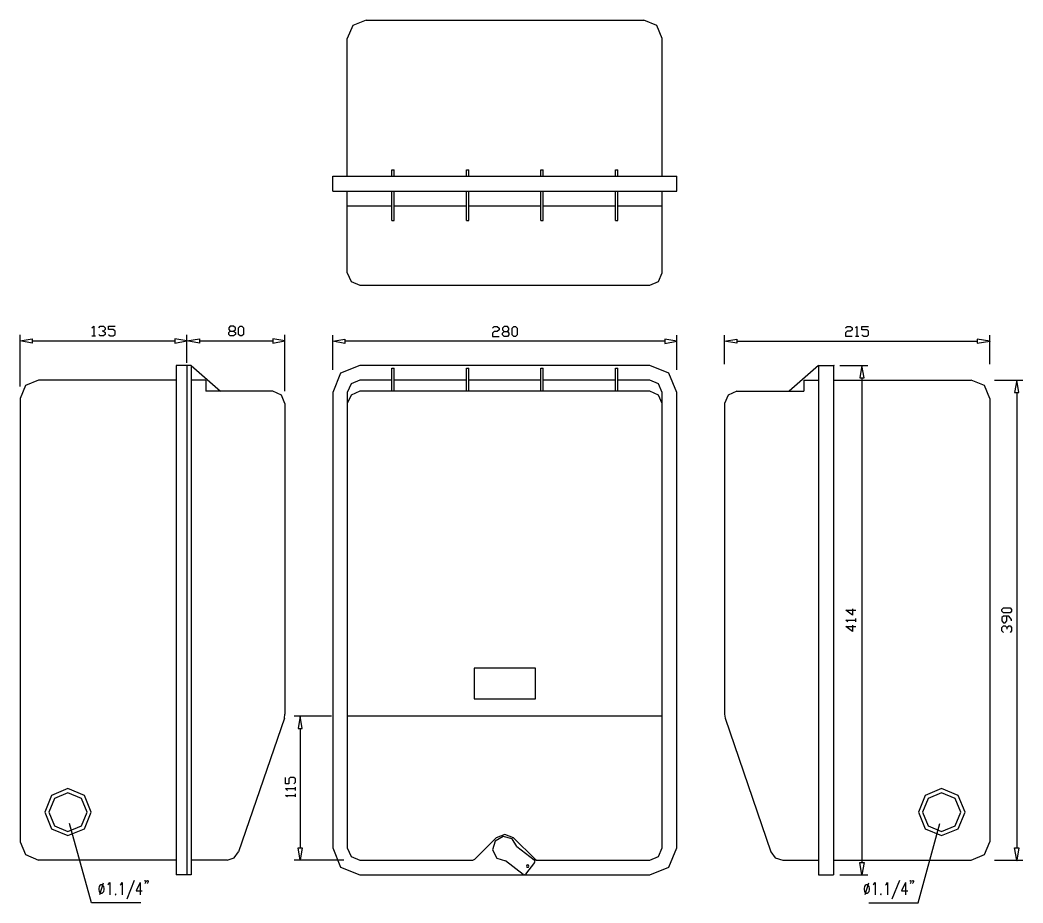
# Model space of a CAD drawing. Header units: millimetres. Extents: x -182 to 147, y -1396 to 58.
# Drawn here: x -17.3 to -1.09, y -19.02 to -4.74 of the extents above; entities that cross this region are included whole.
import ezdxf

# ---------------------------------------------------------------- set-up
doc = ezdxf.new("R2010")
doc.units = ezdxf.units.MM
doc.header["$LTSCALE"] = 10
doc.header["$MEASUREMENT"] = 0
doc.layers.add('LAYER 1', color=7, linetype='Continuous')

msp = doc.modelspace()

# ---------------------------------------------------------------- hatches: boundary and pattern name
at = {"layer": 'LAYER 1', "linetype": 'Continuous'}
for points in [[(-4.1504, -10.3367), (-4.1456, -10.3367), (-4.1456, -10.3367), (-4.1456, -10.3319), (-4.1456, -10.3319), (-4.1504, -10.3319), (-4.1504, -10.3319), (-4.1504, -10.3367), (-4.1504, -10.3367)], [(-1.1936, -18.3335), (-1.1888, -18.3335), (-1.1888, -18.3287), (-1.1888, -18.3287), (-1.1936, -18.3287), (-1.1936, -18.3335), (-1.1936, -18.3335)]]:
    msp.add_hatch(color=7, dxfattribs=at).paths.add_polyline_path(points)

# ---------------------------------------------------------------- linework, layer by layer
at = {"layer": 'LAYER 1', "color": 7}
for p, q in [((-11.9216, -4.8311), (-12.0128, -5.0423)), ((-11.7104, -4.7447), (-11.9216, -4.8311)), ((-11.7104, -4.7447), (-7.2224, -4.7447)), ((-7.0112, -4.8311), (-7.2224, -4.7447)), ((-6.9248, -5.0423), (-7.0112, -4.8311)), ((-12.0128, -7.2695), (-12.0128, -5.0423)), ((-6.9248, -7.2695), (-6.9248, -5.0423)), ((-12.248, -7.2695), (-6.6848, -7.2695)), ((-12.248, -7.5095), (-12.248, -7.2695)), ((-11.2928, -7.2695), (-11.2928, -7.1687)), ((-11.2928, -7.1687), (-11.2544, -7.1687)), ((-11.2544, -7.2695), (-11.2544, -7.1687)), ((-10.088, -7.1687), (-10.0496, -7.1687)), ((-10.088, -7.2695), (-10.088, -7.1687)), ((-10.0496, -7.2695), (-10.0496, -7.1687)), ((-8.8832, -7.1687), (-8.8448, -7.1687)), ((-8.8832, -7.2695), (-8.8832, -7.1687)), ((-8.8448, -7.2695), (-8.8448, -7.1687)), ((-7.6784, -7.1687), (-7.64, -7.1687)), ((-7.6784, -7.2695), (-7.6784, -7.1687)), ((-7.64, -7.2695), (-7.64, -7.1687)), ((-6.6848, -7.5095), (-6.6848, -7.2695)), ((-12.248, -7.5095), (-6.6848, -7.5095)), ((-12.0128, -8.8295), (-12.0128, -7.5095)), ((-11.2928, -7.9847), (-11.2928, -7.5095)), ((-11.2544, -7.9847), (-11.2544, -7.5095)), ((-10.088, -7.9847), (-10.088, -7.5095)), ((-10.0496, -7.9847), (-10.0496, -7.5095)), ((-8.8832, -7.9847), (-8.8832, -7.5095)), ((-8.8448, -7.9847), (-8.8448, -7.5095)), ((-7.6784, -7.9847), (-7.6784, -7.5095)), ((-7.64, -7.9847), (-7.64, -7.5095)), ((-6.9248, -8.8295), (-6.9248, -7.5095)), ((-12.0128, -7.7495), (-11.2928, -7.7495)), ((-11.2544, -7.7495), (-10.088, -7.7495)), ((-10.0496, -7.7495), (-8.8832, -7.7495)), ((-8.8448, -7.7495), (-7.6784, -7.7495)), ((-7.64, -7.7495), (-6.9248, -7.7495)), ((-11.2928, -7.9847), (-11.2544, -7.9847)), ((-10.088, -7.9847), (-10.0496, -7.9847)), ((-8.8832, -7.9847), (-8.8448, -7.9847)), ((-7.6784, -7.9847), (-7.64, -7.9847)), ((-12.0128, -8.8295), (-11.9504, -8.9735)), ((-6.9824, -8.9735), (-6.9248, -8.8295)), ((-11.9504, -8.9735), (-11.8112, -9.0311)), ((-11.8112, -9.0311), (-7.1216, -9.0311)), ((-7.1216, -9.0311), (-6.9824, -8.9735)), ((-16.1408, -9.7223), (-16.112, -9.6935)), ((-16.112, -9.6935), (-16.112, -9.8519)), ((-16.0304, -9.7223), (-16.0064, -9.6935)), ((-16.0064, -9.6935), (-15.9536, -9.6935)), ((-15.9536, -9.6935), (-15.9248, -9.7223)), ((-15.9248, -9.7223), (-15.9248, -9.7463)), ((-15.872, -9.7463), (-15.872, -9.6935)), ((-15.872, -9.6935), (-15.7664, -9.6935)), ((-13.904, -9.6935), (-13.928, -9.7223)), ((-13.928, -9.7223), (-13.928, -9.7463)), ((-13.8512, -9.6935), (-13.904, -9.6935)), ((-13.8224, -9.7223), (-13.8512, -9.6935)), ((-13.8224, -9.7463), (-13.8224, -9.7223)), ((-13.7696, -9.7223), (-13.7456, -9.6935)), ((-13.7696, -9.8279), (-13.7696, -9.7223)), ((-13.7456, -9.6935), (-13.7168, -9.6935)), ((-13.7168, -9.6935), (-13.6928, -9.7223)), ((-13.6928, -9.7223), (-13.6928, -9.8279)), ((-9.6656, -9.7271), (-9.6416, -9.6983)), ((-9.6416, -9.6983), (-9.5888, -9.6983)), ((-9.5888, -9.6983), (-9.56, -9.7271)), ((-9.4784, -9.6983), (-9.5072, -9.7271)), ((-9.4256, -9.6983), (-9.4784, -9.6983)), ((-9.4016, -9.7271), (-9.4256, -9.6983)), ((-9.3488, -9.7271), (-9.32, -9.6983)), ((-9.32, -9.6983), (-9.296, -9.6983)), ((-9.296, -9.6983), (-9.2672, -9.7271)), ((-3.9584, -9.7223), (-3.9344, -9.6983)), ((-3.9344, -9.6983), (-3.8816, -9.6983)), ((-3.8816, -9.6983), (-3.8528, -9.7223)), ((-3.8528, -9.7223), (-3.8528, -9.7511)), ((-3.8, -9.7223), (-3.776, -9.6983)), ((-3.776, -9.6983), (-3.776, -9.8567)), ((-3.6944, -9.7511), (-3.6944, -9.6983)), ((-3.6944, -9.6983), (-3.5888, -9.6983)), ((-17.3024, -10.6679), (-17.3024, -9.8327)), ((-16.1408, -9.8519), (-16.0832, -9.8519)), ((-16.0064, -9.8519), (-16.0304, -9.8279)), ((-15.9536, -9.8519), (-16.0064, -9.8519)), ((-15.9536, -9.7751), (-15.9776, -9.7751)), ((-15.9248, -9.7463), (-15.9536, -9.7751)), ((-15.9536, -9.7751), (-15.9248, -9.7991)), ((-15.9248, -9.8279), (-15.9536, -9.8519)), ((-15.9248, -9.7991), (-15.9248, -9.8279)), ((-15.7952, -9.7463), (-15.872, -9.7463)), ((-15.872, -9.8279), (-15.848, -9.8519)), ((-15.848, -9.8519), (-15.7952, -9.8519)), ((-15.7664, -9.7751), (-15.7952, -9.7463)), ((-15.7952, -9.8519), (-15.7664, -9.8279)), ((-15.7664, -9.8279), (-15.7664, -9.7751)), ((-14.6048, -10.2887), (-14.6048, -9.8327)), ((-14.6048, -10.2887), (-14.6048, -9.8327)), ((-13.928, -9.7463), (-13.904, -9.7751)), ((-13.928, -9.7991), (-13.904, -9.7751)), ((-13.928, -9.8279), (-13.928, -9.7991)), ((-13.904, -9.8519), (-13.928, -9.8279)), ((-13.904, -9.7751), (-13.8512, -9.7751)), ((-13.8512, -9.8519), (-13.904, -9.8519)), ((-13.8512, -9.7751), (-13.8224, -9.7463)), ((-13.8512, -9.7751), (-13.8224, -9.7991)), ((-13.8224, -9.8279), (-13.8512, -9.8519)), ((-13.8224, -9.7991), (-13.8224, -9.8279)), ((-13.7456, -9.8519), (-13.7696, -9.8279)), ((-13.7168, -9.8519), (-13.7456, -9.8519)), ((-13.6928, -9.8279), (-13.7168, -9.8519)), ((-13.0208, -10.7447), (-13.0208, -9.8327)), ((-12.248, -10.3991), (-12.248, -9.8375)), ((-9.6416, -9.7799), (-9.6656, -9.8087)), ((-9.6656, -9.8087), (-9.6656, -9.8615)), ((-9.6656, -9.8615), (-9.56, -9.8615)), ((-9.5888, -9.7799), (-9.6416, -9.7799)), ((-9.56, -9.7559), (-9.5888, -9.7799)), ((-9.56, -9.7271), (-9.56, -9.7559)), ((-9.5072, -9.7271), (-9.5072, -9.7559)), ((-9.5072, -9.7559), (-9.4784, -9.7799)), ((-9.5072, -9.8087), (-9.4784, -9.7799)), ((-9.5072, -9.8327), (-9.5072, -9.8087)), ((-9.4784, -9.8615), (-9.5072, -9.8327)), ((-9.4784, -9.7799), (-9.4256, -9.7799)), ((-9.4256, -9.8615), (-9.4784, -9.8615)), ((-9.4256, -9.7799), (-9.4016, -9.7559)), ((-9.4256, -9.7799), (-9.4016, -9.8087)), ((-9.4016, -9.8327), (-9.4256, -9.8615)), ((-9.4016, -9.7559), (-9.4016, -9.7271)), ((-9.4016, -9.8087), (-9.4016, -9.8327)), ((-9.3488, -9.8327), (-9.3488, -9.7271)), ((-9.32, -9.8615), (-9.3488, -9.8327)), ((-9.296, -9.8615), (-9.32, -9.8615)), ((-9.2672, -9.8327), (-9.296, -9.8615)), ((-9.2672, -9.7271), (-9.2672, -9.8327)), ((-6.6848, -10.3991), (-6.6848, -9.8375)), ((-5.9168, -10.3079), (-5.9168, -9.8375)), ((-3.9344, -9.7751), (-3.9584, -9.8039)), ((-3.9584, -9.8039), (-3.9584, -9.8567)), ((-3.9584, -9.8567), (-3.8528, -9.8567)), ((-3.8816, -9.7751), (-3.9344, -9.7751)), ((-3.8528, -9.7511), (-3.8816, -9.7751)), ((-3.8, -9.8567), (-3.7472, -9.8567)), ((-3.6128, -9.7511), (-3.6944, -9.7511)), ((-3.6944, -9.8327), (-3.6656, -9.8567)), ((-3.6656, -9.8567), (-3.6128, -9.8567)), ((-3.5888, -9.7751), (-3.6128, -9.7511)), ((-3.6128, -9.8567), (-3.5888, -9.8327)), ((-3.5888, -9.8327), (-3.5888, -9.7751)), ((-1.6304, -10.3079), (-1.6304, -9.8375)), ((-17.3024, -9.9335), (-17.1056, -9.8999)), ((-17.1056, -9.9671), (-17.3024, -9.9335)), ((-17.1056, -9.8999), (-17.1056, -9.9671)), ((-17.1056, -9.9335), (-14.8016, -9.9335)), ((-14.8016, -9.8999), (-14.8016, -9.9671)), ((-14.6048, -9.9335), (-14.8016, -9.8999)), ((-14.8016, -9.9671), (-14.6048, -9.9335)), ((-14.6048, -9.9335), (-14.4032, -9.8999)), ((-14.4032, -9.9671), (-14.6048, -9.9335)), ((-14.4032, -9.8999), (-14.4032, -9.9671)), ((-14.4032, -9.9335), (-13.2176, -9.9335)), ((-13.2176, -9.8999), (-13.2176, -9.9671)), ((-13.0208, -9.9335), (-13.2176, -9.8999)), ((-13.2176, -9.9671), (-13.0208, -9.9335)), ((-12.248, -9.9383), (-12.0512, -9.9047)), ((-12.0512, -9.9719), (-12.248, -9.9383)), ((-12.0512, -9.9047), (-12.0512, -9.9719)), ((-6.8816, -9.9383), (-12.0512, -9.9383)), ((-6.8816, -9.9047), (-6.8816, -9.9719)), ((-6.6848, -9.9383), (-6.8816, -9.9047)), ((-6.8816, -9.9719), (-6.6848, -9.9383)), ((-5.9168, -9.9383), (-5.7152, -9.9047)), ((-5.7152, -9.9671), (-5.9168, -9.9383)), ((-5.7152, -9.9047), (-5.7152, -9.9671)), ((-5.7152, -9.9383), (-1.832, -9.9383)), ((-1.832, -9.9047), (-1.832, -9.9671)), ((-1.6304, -9.9383), (-1.832, -9.9047)), ((-1.832, -9.9671), (-1.6304, -9.9383)), ((-14.5376, -10.3319), (-14.7776, -10.3319)), ((-14.7776, -10.3319), (-14.7776, -18.5639)), ((-14.6048, -10.3319), (-14.6048, -18.5639)), ((-14.5376, -10.3319), (-14.0624, -10.7447)), ((-14.5376, -10.3319), (-14.5376, -18.5639)), ((-11.8112, -10.3319), (-12.1232, -10.4567)), ((-7.1216, -10.3319), (-11.8112, -10.3319)), ((-6.8144, -10.4567), (-7.1216, -10.3319)), ((-4.3952, -10.3319), (-4.8704, -10.7447)), ((-4.3952, -10.3319), (-4.1552, -10.3319)), ((-4.3952, -10.3319), (-4.3952, -18.5639)), ((-4.1552, -10.3319), (-4.1552, -18.5639)), ((-4.0544, -10.3319), (-3.5984, -10.3319)), ((-3.6944, -10.3319), (-3.728, -10.5287)), ((-3.6608, -10.5287), (-3.6944, -10.3319)), ((-12.1232, -10.4567), (-12.248, -10.7687)), ((-11.2928, -10.3751), (-11.2544, -10.3751)), ((-11.2928, -10.7447), (-11.2928, -10.3751)), ((-11.2544, -10.7447), (-11.2544, -10.3751)), ((-10.088, -10.3751), (-10.0496, -10.3751)), ((-10.088, -10.7447), (-10.088, -10.3751)), ((-10.0496, -10.7447), (-10.0496, -10.3751)), ((-8.8832, -10.3751), (-8.8448, -10.3751)), ((-8.8832, -10.7447), (-8.8832, -10.3751)), ((-8.8448, -10.7447), (-8.8448, -10.3751)), ((-7.6784, -10.7447), (-7.6784, -10.3751)), ((-7.6784, -10.3751), (-7.64, -10.3751)), ((-7.64, -10.7447), (-7.64, -10.3751)), ((-6.6848, -10.7687), (-6.8144, -10.4567)), ((-3.728, -10.5287), (-3.6608, -10.5287)), ((-3.6944, -10.5287), (-3.6944, -18.3671)), ((-17.216, -10.6535), (-17.3024, -10.8647)), ((-17.0048, -10.5671), (-17.216, -10.6535)), ((-14.7776, -10.5671), (-17.0048, -10.5671)), ((-14.3024, -10.5671), (-14.5376, -10.5671)), ((-14.4512, -10.5671), (-14.5376, -10.5671)), ((-14.3024, -10.5671), (-14.3024, -10.7447)), ((-11.9504, -10.6247), (-12.0128, -10.7687)), ((-11.8112, -10.5671), (-11.9504, -10.6247)), ((-11.2928, -10.5671), (-11.8112, -10.5671)), ((-10.088, -10.5671), (-11.2544, -10.5671)), ((-8.8832, -10.5671), (-10.0496, -10.5671)), ((-7.6784, -10.5671), (-8.8448, -10.5671)), ((-7.1216, -10.5671), (-7.64, -10.5671)), ((-6.9824, -10.6247), (-7.1216, -10.5671)), ((-6.9248, -10.7687), (-6.9824, -10.6247)), ((-4.6352, -10.5671), (-4.3952, -10.5671)), ((-4.6352, -10.5671), (-4.6352, -10.7447)), ((-4.4864, -10.5671), (-4.3952, -10.5671)), ((-4.1552, -10.5671), (-1.928, -10.5671)), ((-1.7168, -10.6535), (-1.928, -10.5671)), ((-1.6304, -10.8647), (-1.7168, -10.6535)), ((-1.5536, -10.5671), (-1.0928, -10.5671)), ((-1.1936, -10.5671), (-1.2272, -10.7687)), ((-1.16, -10.7687), (-1.1936, -10.5671)), ((-13.2176, -10.7447), (-14.3024, -10.7447)), ((-13.0784, -10.8071), (-13.2176, -10.7447)), ((-13.0208, -10.9463), (-13.0784, -10.8071)), ((-12.248, -10.7687), (-12.248, -18.1271)), ((-12.0128, -10.7687), (-12.0128, -18.1271)), ((-11.9504, -10.8071), (-12.0128, -10.9463)), ((-11.8112, -10.7447), (-11.9504, -10.8071)), ((-7.1216, -10.7447), (-11.8112, -10.7447)), ((-6.9824, -10.8071), (-7.1216, -10.7447)), ((-6.9248, -10.9463), (-6.9824, -10.8071)), ((-6.9248, -18.1271), (-6.9248, -10.7687)), ((-6.6848, -18.1271), (-6.6848, -10.7687)), ((-5.8592, -10.8071), (-5.9168, -10.9463)), ((-5.7152, -10.7447), (-5.8592, -10.8071)), ((-5.7152, -10.7447), (-4.6352, -10.7447)), ((-1.2272, -10.7687), (-1.16, -10.7687)), ((-1.1936, -10.7687), (-1.1936, -18.1271)), ((-17.3024, -10.8647), (-17.3024, -18.0311)), ((-13.0208, -10.9463), (-13.0208, -15.9671)), ((-5.9168, -10.9463), (-5.9168, -15.9671)), ((-1.6304, -10.8647), (-1.6304, -18.0311)), ((-3.848, -14.2631), (-3.848, -14.3687)), ((-1.4336, -14.2775), (-1.4048, -14.2487)), ((-1.4048, -14.2487), (-1.2992, -14.2487)), ((-1.2992, -14.2487), (-1.2752, -14.2775)), ((-3.848, -14.3687), (-3.9536, -14.2871)), ((-3.9536, -14.2871), (-3.7952, -14.2871)), ((-3.7952, -14.4743), (-3.7952, -14.4215)), ((-1.4336, -14.3015), (-1.4336, -14.2775)), ((-1.4048, -14.3303), (-1.4336, -14.3015)), ((-1.4048, -14.3831), (-1.4336, -14.4071)), ((-1.4336, -14.4071), (-1.4336, -14.4599)), ((-1.2992, -14.3303), (-1.4048, -14.3303)), ((-1.3232, -14.3831), (-1.4048, -14.3831)), ((-1.352, -14.4599), (-1.352, -14.3831)), ((-1.2752, -14.4359), (-1.3232, -14.3831)), ((-1.2752, -14.3015), (-1.2992, -14.3303)), ((-1.2752, -14.2775), (-1.2752, -14.3015)), ((-3.9248, -14.4743), (-3.9536, -14.4455)), ((-3.9536, -14.4455), (-3.7952, -14.4455)), ((-3.848, -14.6327), (-3.9536, -14.5511)), ((-3.9536, -14.5511), (-3.7952, -14.5511)), ((-3.848, -14.5271), (-3.848, -14.6327)), ((-1.4336, -14.4599), (-1.4048, -14.4887)), ((-1.4336, -14.5655), (-1.4048, -14.5415)), ((-1.4336, -14.6183), (-1.4336, -14.5655)), ((-1.4048, -14.4887), (-1.3808, -14.4887)), ((-1.4048, -14.5415), (-1.3808, -14.5415)), ((-1.3808, -14.4887), (-1.352, -14.4599)), ((-1.3808, -14.5415), (-1.352, -14.5655)), ((-1.352, -14.5655), (-1.3232, -14.5415)), ((-1.352, -14.5655), (-1.352, -14.5943)), ((-1.3232, -14.5415), (-1.2992, -14.5415)), ((-1.2992, -14.5415), (-1.2752, -14.5655)), ((-1.2752, -14.4599), (-1.2752, -14.4359)), ((-1.2752, -14.5655), (-1.2752, -14.6183)), ((-1.4048, -14.6471), (-1.4336, -14.6183)), ((-1.2752, -14.6183), (-1.2992, -14.6471)), ((-8.9696, -15.2231), (-9.9632, -15.2231)), ((-9.9632, -15.2231), (-9.9632, -15.7175)), ((-8.9696, -15.7175), (-8.9696, -15.2231)), ((-9.9632, -15.7175), (-8.9696, -15.7175)), ((-13.0304, -16.0343), (-13.7696, -18.1943)), ((-13.0304, -16.0343), (-13.0208, -15.9671)), ((-13.0304, -16.0343), (-13.0208, -15.9671)), ((-12.2672, -16.0007), (-12.872, -16.0007)), ((-12.776, -16.0007), (-12.8048, -16.1975)), ((-12.7424, -16.1975), (-12.776, -16.0007)), ((-6.9248, -16.0007), (-12.0128, -16.0007)), ((-5.9168, -15.9671), (-5.9072, -16.0343)), ((-5.9168, -15.9671), (-5.9072, -16.0343)), ((-5.9072, -16.0343), (-5.168, -18.1943)), ((-12.8048, -16.1975), (-12.7424, -16.1975)), ((-12.776, -16.1975), (-12.776, -18.1271)), ((-13.0112, -17.0951), (-13.0112, -16.9895)), ((-12.9344, -16.9895), (-12.9584, -17.0135)), ((-12.9584, -17.0135), (-12.9584, -17.0951)), ((-12.8768, -16.9895), (-12.9344, -16.9895)), ((-12.8528, -17.0135), (-12.8768, -16.9895)), ((-12.8528, -17.0663), (-12.8528, -17.0135)), ((-16.5296, -17.1719), (-16.7936, -17.2823)), ((-16.2608, -17.2823), (-16.5296, -17.1719)), ((-12.9584, -17.0951), (-13.0112, -17.0951)), ((-12.9824, -17.2007), (-13.0112, -17.1719)), ((-13.0112, -17.1719), (-12.8528, -17.1719)), ((-12.8768, -17.0951), (-12.8528, -17.0663)), ((-12.8528, -17.2007), (-12.8528, -17.1479)), ((-2.408, -17.1719), (-2.672, -17.2823)), ((-2.1392, -17.2823), (-2.408, -17.1719)), ((-16.7936, -17.2823), (-16.904, -17.5511)), ((-16.7456, -17.3303), (-16.8368, -17.5511)), ((-16.5296, -17.2391), (-16.7456, -17.3303)), ((-16.3088, -17.3303), (-16.5296, -17.2391)), ((-16.2176, -17.5511), (-16.3088, -17.3303)), ((-16.1504, -17.5511), (-16.2608, -17.2823)), ((-12.9824, -17.3063), (-13.0112, -17.2823)), ((-13.0112, -17.2823), (-12.8528, -17.2823)), ((-12.8528, -17.3063), (-12.8528, -17.2535)), ((-2.672, -17.2823), (-2.7824, -17.5511)), ((-2.624, -17.3303), (-2.7152, -17.5511)), ((-2.408, -17.2391), (-2.624, -17.3303)), ((-2.1872, -17.3303), (-2.408, -17.2391)), ((-2.096, -17.5511), (-2.1872, -17.3303)), ((-2.0288, -17.5511), (-2.1392, -17.2823)), ((-16.904, -17.5511), (-16.7936, -17.8199)), ((-16.8368, -17.5511), (-16.7456, -17.7719)), ((-16.3088, -17.7719), (-16.2176, -17.5511)), ((-16.2608, -17.8199), (-16.1504, -17.5511)), ((-2.7824, -17.5511), (-2.672, -17.8199)), ((-2.7152, -17.5511), (-2.624, -17.7719)), ((-2.1872, -17.7719), (-2.096, -17.5511)), ((-2.1392, -17.8199), (-2.0288, -17.5511)), ((-16.7936, -17.8199), (-16.5296, -17.9303)), ((-16.7456, -17.7719), (-16.5296, -17.8631)), ((-16.5296, -17.8631), (-16.3088, -17.7719)), ((-16.5296, -17.9303), (-16.2608, -17.8199)), ((-16.1456, -19.0199), (-16.5008, -17.7335)), ((-2.7872, -19.0199), (-2.4368, -17.7335)), ((-2.672, -17.8199), (-2.408, -17.9303)), ((-2.624, -17.7719), (-2.408, -17.8631)), ((-2.408, -17.8631), (-2.1872, -17.7719)), ((-2.408, -17.9303), (-2.1392, -17.8199)), ((-9.9536, -18.3143), (-9.608, -17.9687)), ((-9.4928, -17.9447), (-9.6224, -18.0215)), ((-9.4688, -17.9111), (-9.608, -17.9687)), ((-9.3488, -17.9831), (-9.4928, -17.9447)), ((-9.3248, -17.9687), (-9.4688, -17.9111)), ((-9.272, -18.1079), (-9.3488, -17.9831)), ((-8.9792, -18.3143), (-9.3248, -17.9687)), ((-17.3024, -18.0311), (-17.216, -18.2375)), ((-12.8048, -18.1271), (-12.7424, -18.1271)), ((-12.776, -18.3287), (-12.8048, -18.1271)), ((-12.7424, -18.1271), (-12.776, -18.3287)), ((-12.248, -18.1271), (-12.1232, -18.4391)), ((-12.0128, -18.1271), (-11.9504, -18.2711)), ((-9.6224, -18.0215), (-9.6656, -18.1607)), ((-9.272, -18.1079), (-8.9936, -18.3239)), ((-6.9824, -18.2711), (-6.9248, -18.1271)), ((-6.8144, -18.4391), (-6.6848, -18.1271)), ((-1.7168, -18.2375), (-1.6304, -18.0311)), ((-1.2272, -18.1271), (-1.16, -18.1271)), ((-1.1936, -18.3287), (-1.2272, -18.1271)), ((-1.16, -18.1271), (-1.1936, -18.3287)), ((-17.216, -18.2375), (-17.0048, -18.3287)), ((-13.9568, -18.3287), (-13.8416, -18.2903)), ((-13.8416, -18.2903), (-13.7696, -18.1943)), ((-11.9504, -18.2711), (-11.8112, -18.3287)), ((-9.9824, -18.3287), (-9.9536, -18.3143)), ((-9.6656, -18.1607), (-9.5936, -18.2951)), ((-9.5936, -18.2951), (-9.4544, -18.3383)), ((-8.9792, -18.3143), (-8.9552, -18.3287)), ((-7.1216, -18.3287), (-6.9824, -18.2711)), ((-5.168, -18.1943), (-5.096, -18.2903)), ((-5.096, -18.2903), (-4.976, -18.3287)), ((-1.928, -18.3287), (-1.7168, -18.2375)), ((-14.7776, -18.3287), (-17.0048, -18.3287)), ((-13.9568, -18.3287), (-14.5376, -18.3287)), ((-12.0704, -18.3287), (-12.872, -18.3287)), ((-12.1232, -18.4391), (-11.8112, -18.5639)), ((-11.8112, -18.3287), (-9.9824, -18.3287)), ((-9.1712, -18.5591), (-9.4544, -18.3383)), ((-8.9888, -18.3671), (-9.1328, -18.5543)), ((-9.1136, -18.4103), (-9.1184, -18.4247)), ((-9.1184, -18.4247), (-9.1136, -18.4391)), ((-9.0992, -18.4055), (-9.1136, -18.4103)), ((-9.1136, -18.4391), (-9.0992, -18.4439)), ((-9.0848, -18.4103), (-9.0992, -18.4055)), ((-9.0992, -18.4439), (-9.0848, -18.4391)), ((-9.08, -18.4247), (-9.0848, -18.4103)), ((-9.0848, -18.4391), (-9.08, -18.4247)), ((-8.9792, -18.3431), (-8.9936, -18.3239)), ((-8.9888, -18.3671), (-8.9792, -18.3431)), ((-8.9552, -18.3287), (-7.1216, -18.3287)), ((-7.1216, -18.5639), (-6.8144, -18.4391)), ((-4.976, -18.3287), (-4.3952, -18.3287)), ((-4.1552, -18.3287), (-1.928, -18.3287)), ((-3.728, -18.3671), (-3.6608, -18.3671)), ((-3.6944, -18.5639), (-3.728, -18.3671)), ((-3.6608, -18.3671), (-3.6944, -18.5639)), ((-1.5536, -18.3287), (-1.0928, -18.3287)), ((-14.5376, -18.5639), (-14.7776, -18.5639)), ((-11.8112, -18.5639), (-7.1216, -18.5639)), ((-9.1712, -18.5591), (-9.152, -18.5639)), ((-9.152, -18.5639), (-9.1328, -18.5543)), ((-4.3952, -18.5639), (-4.1552, -18.5639)), ((-4.0544, -18.5639), (-3.5984, -18.5639)), ((-16.0256, -18.7559), (-16.0304, -18.7847)), ((-16.0304, -18.7847), (-16.0304, -18.8039)), ((-16.0112, -18.7367), (-16.0256, -18.7559)), ((-15.9584, -18.6983), (-16.016, -18.8903)), ((-15.9968, -18.7271), (-16.0112, -18.7367)), ((-15.9776, -18.7271), (-15.9968, -18.7271)), ((-15.9632, -18.7367), (-15.9776, -18.7271)), ((-15.9488, -18.7559), (-15.9632, -18.7367)), ((-15.944, -18.7847), (-15.9488, -18.7559)), ((-15.944, -18.8039), (-15.944, -18.7847)), ((-15.8816, -18.7271), (-15.872, -18.7175)), ((-15.872, -18.7175), (-15.8528, -18.6887)), ((-15.8528, -18.6887), (-15.8528, -18.8903)), ((-15.6848, -18.7271), (-15.6704, -18.7175)), ((-15.6704, -18.7175), (-15.6512, -18.6887)), ((-15.6512, -18.6887), (-15.6512, -18.8903)), ((-15.4592, -18.6551), (-15.5792, -18.9575)), ((-15.3584, -18.6887), (-15.4256, -18.8231)), ((-15.3584, -18.6887), (-15.3584, -18.8903)), ((-15.2864, -18.6599), (-15.2816, -18.6551)), ((-15.2816, -18.6743), (-15.2864, -18.6599)), ((-15.2816, -18.6983), (-15.2864, -18.7079)), ((-15.2816, -18.6551), (-15.272, -18.6599)), ((-15.272, -18.6599), (-15.2816, -18.6743)), ((-15.272, -18.6791), (-15.2816, -18.6983)), ((-15.272, -18.6599), (-15.272, -18.6791)), ((-15.248, -18.6599), (-15.2432, -18.6551)), ((-15.2432, -18.6743), (-15.248, -18.6599)), ((-15.2432, -18.6983), (-15.248, -18.7079)), ((-15.2432, -18.6551), (-15.2336, -18.6599)), ((-15.2336, -18.6599), (-15.2432, -18.6743)), ((-15.2336, -18.6791), (-15.2432, -18.6983)), ((-15.2336, -18.6599), (-15.2336, -18.6791)), ((-3.6512, -18.7559), (-3.6608, -18.7847)), ((-3.6608, -18.7847), (-3.6608, -18.8039)), ((-3.6416, -18.7367), (-3.6512, -18.7559)), ((-3.5888, -18.6983), (-3.6464, -18.8903)), ((-3.6272, -18.7271), (-3.6416, -18.7367)), ((-3.608, -18.7271), (-3.6272, -18.7271)), ((-3.5936, -18.7367), (-3.608, -18.7271)), ((-3.5792, -18.7559), (-3.5936, -18.7367)), ((-3.5744, -18.7847), (-3.5792, -18.7559)), ((-3.5744, -18.8039), (-3.5744, -18.7847)), ((-3.512, -18.7271), (-3.5024, -18.7175)), ((-3.5024, -18.7175), (-3.4832, -18.6887)), ((-3.4832, -18.6887), (-3.4832, -18.8903)), ((-3.3152, -18.7271), (-3.3008, -18.7175)), ((-3.3008, -18.7175), (-3.2816, -18.6887)), ((-3.2816, -18.6887), (-3.2816, -18.8903)), ((-3.0896, -18.6551), (-3.2096, -18.9575)), ((-2.9888, -18.6887), (-3.056, -18.8231)), ((-2.9888, -18.6887), (-2.9888, -18.8903)), ((-2.9168, -18.6599), (-2.912, -18.6551)), ((-2.912, -18.6743), (-2.9168, -18.6599)), ((-2.912, -18.6983), (-2.9168, -18.7079)), ((-2.912, -18.6551), (-2.9024, -18.6599)), ((-2.9024, -18.6599), (-2.912, -18.6743)), ((-2.9024, -18.6791), (-2.912, -18.6983)), ((-2.9024, -18.6599), (-2.9024, -18.6791)), ((-2.8784, -18.6599), (-2.8736, -18.6551)), ((-2.8736, -18.6743), (-2.8784, -18.6599)), ((-2.8736, -18.6983), (-2.8784, -18.7079)), ((-2.8736, -18.6551), (-2.864, -18.6599)), ((-2.864, -18.6599), (-2.8736, -18.6743)), ((-2.864, -18.6791), (-2.8736, -18.6983)), ((-2.864, -18.6599), (-2.864, -18.6791)), ((-16.0304, -18.8039), (-16.0256, -18.8327)), ((-16.0256, -18.8327), (-16.0112, -18.8519)), ((-16.0112, -18.8519), (-15.9968, -18.8615)), ((-15.9968, -18.8615), (-15.9776, -18.8615)), ((-15.9776, -18.8615), (-15.9632, -18.8519)), ((-15.9632, -18.8519), (-15.9488, -18.8327)), ((-15.9488, -18.8327), (-15.944, -18.8039)), ((-15.7568, -18.8711), (-15.7664, -18.8807)), ((-15.7664, -18.8807), (-15.7568, -18.8903)), ((-15.752, -18.8807), (-15.7568, -18.8711)), ((-15.7568, -18.8903), (-15.752, -18.8807)), ((-15.4256, -18.8231), (-15.3296, -18.8231)), ((-3.6608, -18.8039), (-3.6512, -18.8327)), ((-3.6512, -18.8327), (-3.6416, -18.8519)), ((-3.6416, -18.8519), (-3.6272, -18.8615)), ((-3.6272, -18.8615), (-3.608, -18.8615)), ((-3.608, -18.8615), (-3.5936, -18.8519)), ((-3.5936, -18.8519), (-3.5792, -18.8327)), ((-3.5792, -18.8327), (-3.5744, -18.8039)), ((-3.3872, -18.8711), (-3.3968, -18.8807)), ((-3.3968, -18.8807), (-3.3872, -18.8903)), ((-3.3824, -18.8807), (-3.3872, -18.8711)), ((-3.3872, -18.8903), (-3.3824, -18.8807)), ((-3.056, -18.8231), (-2.9552, -18.8231)), ((-15.3488, -19.0199), (-16.1456, -19.0199)), ((-3.584, -19.0199), (-2.7872, -19.0199))]:
    msp.add_line(p, q, dxfattribs=at)
at = {"layer": 'LAYER 1'}
for p, q in [((-17.1056, -9.9671), (-17.3024, -9.9335)), ((-17.1056, -9.8999), (-17.1056, -9.9671)), ((-14.8016, -9.8999), (-14.8016, -9.9671)), ((-14.8016, -9.9671), (-14.6048, -9.9335)), ((-14.4032, -9.9671), (-14.6048, -9.9335)), ((-14.4032, -9.8999), (-14.4032, -9.9671)), ((-13.2176, -9.8999), (-13.2176, -9.9671)), ((-13.2176, -9.9671), (-13.0208, -9.9335)), ((-12.2432, -9.9383), (-12.248, -9.9383)), ((-12.248, -9.9383), (-12.248, -9.9431)), ((-12.0512, -9.9719), (-12.248, -9.9383)), ((-12.0512, -9.9047), (-12.0512, -9.9719)), ((-6.8816, -9.9047), (-6.8816, -9.9719)), ((-6.8816, -9.9719), (-6.6848, -9.9383)), ((-5.7152, -9.9671), (-5.9168, -9.9383)), ((-5.7152, -9.9047), (-5.7152, -9.9671)), ((-1.832, -9.9047), (-1.832, -9.9671)), ((-1.832, -9.9671), (-1.6304, -9.9383)), ((-1.6304, -9.9383), (-1.6304, -9.9431)), ((-4.1456, -10.3319), (-4.1504, -10.3319)), ((-4.1504, -10.3319), (-4.1504, -10.3367)), ((-4.1504, -10.3367), (-4.1456, -10.3367)), ((-4.1456, -10.3367), (-4.1456, -10.3319)), ((-3.728, -10.5287), (-3.6608, -10.5287)), ((-1.2272, -10.7687), (-1.16, -10.7687)), ((-12.8048, -16.1975), (-12.7424, -16.1975)), ((-12.8048, -18.1271), (-12.7424, -18.1271)), ((-1.2272, -18.1271), (-1.16, -18.1271)), ((-12.7664, -18.3287), (-12.7712, -18.3287)), ((-3.728, -18.3671), (-3.6608, -18.3671)), ((-1.1888, -18.3287), (-1.1936, -18.3287)), ((-1.1936, -18.3287), (-1.1936, -18.3335)), ((-1.1936, -18.3335), (-1.1888, -18.3335)), ((-1.1888, -18.3335), (-1.1888, -18.3287))]:
    msp.add_line(p, q, dxfattribs=at)

doc.saveas('drawing.dxf')
